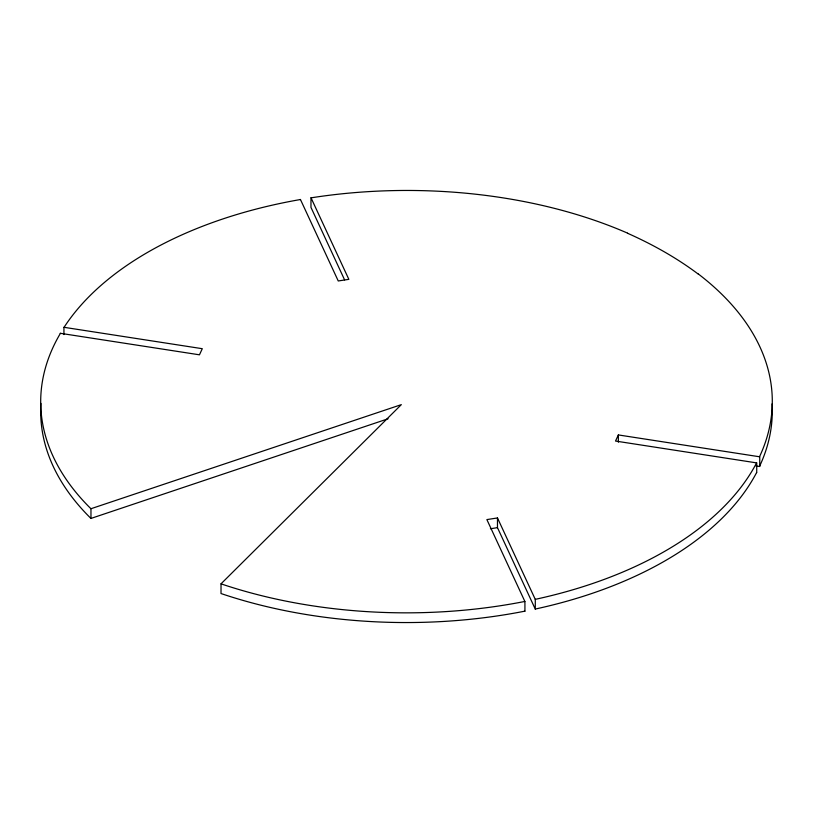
<?xml version="1.0" encoding="UTF-8"?>
<svg xmlns="http://www.w3.org/2000/svg" width="813" height="813" viewBox="0 0 813 813"><rect width="100%" height="100%" fill="white"/><g stroke="black" fill="none" stroke-linecap="round" stroke-linejoin="round"><path stroke-width="1.22" d="M755.988 465.93L759.738 466.51L759.738 456.804L618.358 434.935L615.522 441.053L756.73 462.902L756.73 472.607M524.852 611.163A366.46 211.573 0 0 1 221.014 593.541L221.034 583.815L401.327 404.64L90.965 508.725L90.965 518.43L388.096 418.776M497.475 517.952L497.475 527.657L535.289 609.13L535.289 599.425L497.475 517.952L486.875 519.588L524.924 601.569L524.924 611.274M490.412 528.755L497.475 527.657M60.223 333.279L199.449 354.814L202.295 348.696L63.932 327.293L63.932 334.57M627.514 233.24C652.422 244.317 676.365 257.67 698.194 274.052M344.58 279.845L310.973 207.406L310.973 197.701L348.848 279.337L338.249 280.973L300.414 199.439M618.358 434.935L618.358 442.211M524.852 601.447A366.46 211.573 0 0 1 221.014 583.836M90.934 508.735A366.429 211.563 0 0 1 60.426 333.32M64.064 327.314A365.128 210.811 0 0 1 300.454 199.52M311.033 197.844A366.104 211.37 0 0 1 627.616 233.158M698.337 273.991A366.094 211.36 0 0 1 759.494 456.764M756.598 462.871A365.108 210.791 0 0 1 535.249 599.354M90.934 518.44A366.429 211.563 0 0 1 40.955 403.431M772.076 403.878A366.094 211.36 0 0 1 759.494 466.469M756.598 472.577A365.108 210.791 0 0 1 535.249 609.059"/></g></svg>
